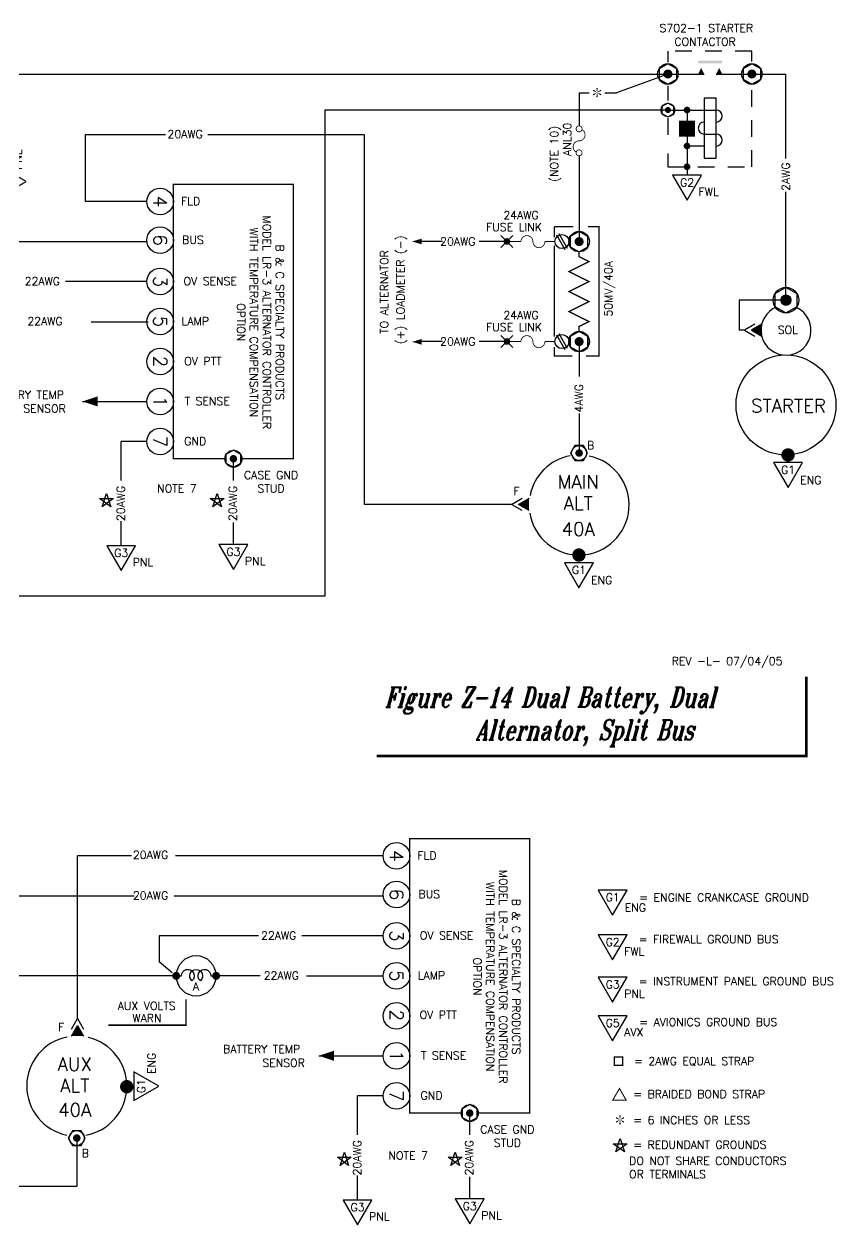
# Model space of a CAD drawing. Extents: x 1 to 15, y -1.3 to 8.4.
# Drawn here: x 8.86 to 14.95, y -0.94 to 8.07 of the extents above; entities that cross this region are included whole.
import ezdxf
from ezdxf.enums import TextEntityAlignment as Align

# ---------------------------------------------------------------- set-up
doc = ezdxf.new("R2010")
doc.units = 0
doc.header["$LTSCALE"] = 0.5
doc.header["$MEASUREMENT"] = 0
doc.linetypes.add('HIDDEN', pattern=[0.375, 0.25, -0.125])
doc.layers.get('0').update_dxf_attribs({"linetype": 'CONTINUOUS'})
doc.styles.add('ROMANT', font='ROMANT.SHX', dxfattribs={"width": 0.7, "oblique": 15})
doc.styles.get("Standard").update_dxf_attribs({"font": 'ROMANS.shx'})

# ---------------------------------------------------------------- blocks, each defined once
blk = doc.blocks.new('SPADETERM')
at = {"color": 7}
for p, q in [((0, 0), (-0.09778629398190475, 0.0564569431535098)), ((-0.09778629398190475, -0.0564569431535098), (0, 0)), ((0.06509466086077254, 0), (-0.03269163312113221, 0.0564569431535098)), ((-0.03269163312113221, -0.0564569431535098), (0.06509466086077254, 0))]:
    blk.add_line(p, q, dxfattribs=at)
blk = doc.blocks.new('SPADTERM')
at = {"color": 7, "xscale": 0.8, "yscale": 0.8, "zscale": 0.8, "rotation": 270}
blk.add_blockref('SPADETERM', (0, 0.05207572868861732), dxfattribs=at)
blk = doc.blocks.new('FUSE')
blk.add_lwpolyline([(0.1404259733037172, -0.03625724772812688, 0.01, 0.01, -729.2147678623838), (0.1406250000000036, -0.03630921887069505, 0.01, 0.01, -0.7745966692415445), (0, 0, 0.01, 0.01, 0.7745966692414826), (-0.1406250000000036, 0.03630921887069505, 0.01, 0.01, 55.55771820439573), (-0.1380376597728556, 0.03554085559310494, 0.01, 0.01, 55.55771820439573)], format="xyseb")
blk = doc.blocks.new('STAR')
at = {"color": 7}
for points in [[(-6.661338147750939e-16, 0, 0, 0.01, 0), (-0.03000000000000069, 0, 0, 0, 0)], [(-9.992007221626409e-16, 0, 0, 0.01, 0), (-0.01500000000000112, 0.02598076211353373, 0, 0, 0)], [(-5.551115123125783e-16, -8.881784197001252e-16, 0, 0.01, 0), (-0.01500000000000079, -0.02598076211353373, 0, 0, 0)], [(-6.661338147750939e-16, 8.881784197001252e-16, 0, 0.01, 0), (0.01499999999999946, 0.02598076211353373, 0, 0, 0)], [(-8.881784197001252e-16, 0, 0, 0.01, 0), (0.01499999999999924, -0.02598076211353373, 0, 0, 0)], [(-6.661338147750939e-16, 0, 0, 0.01, 0), (0.02999999999999936, 0, 0, 0, 0)]]:
    blk.add_lwpolyline(points, format="xyseb", dxfattribs=at)
for points in [[(-0.02750000000000075, 0, 0.005, 0.005, 1), (-0.03250000000000064, 0, 0.005, 0.005, 1)], [(-0.01375000000000115, 0.02381569860407229, 0.005, 0.005, 1), (-0.0162500000000011, 0.02814582562299428, 0.005, 0.005, 1)], [(0.01374999999999948, 0.02381569860407318, 0.005, 0.005, 1), (0.01624999999999943, 0.02814582562299517, 0.005, 0.005, 1)], [(0.02749999999999941, 0, 0.005, 0.005, 1), (0.03249999999999931, 0, 0.005, 0.005, 1)], [(-0.01375000000000082, -0.02381569860407318, 0.005, 0.005, 1), (-0.01625000000000076, -0.02814582562299517, 0.005, 0.005, 1)], [(0.01374999999999926, -0.02381569860407229, 0.005, 0.005, 1), (0.01624999999999921, -0.02814582562299428, 0.005, 0.005, 1)]]:
    blk.add_lwpolyline(points, format="xyseb", close=True, dxfattribs=at)
blk = doc.blocks.new('ARROWHEAD', base_point=(5.399999999999999, 17.1))
blk.add_lwpolyline([(5.399999999999999, 17.1, 0, 0.075, 0), (5.2875, 17.1, 0.075, 0.075, 0)], format="xyseb")
blk = doc.blocks.new('LAMP')
for p, q in [((0, 0), (0.03877701951980583, 0)), ((0.2612229804801958, 0), (0.3000000000000007, 0))]:
    blk.add_line(p, q)
for points in [[(-0.01499999999999968, 0, 0.03, 0.03, 1), (0.01499999999999968, 0, 0.03, 0.03, 1)], [(0.285000000000001, 0, 0.03, 0.03, 1), (0.3150000000000004, 0, 0.03, 0.03, 1)]]:
    blk.add_lwpolyline(points, format="xyseb", close=True)
blk.add_circle((0.1500000000000004, 0), 0.15)
for centre, start, end in [((0.08719172867000857, 0), 180, 49.56020690844326), ((0.1500000000000004, 0), 130.4397930915567, 49.56020690844189), ((0.212808271329993, 0), 130.4397930915589, 0)]:
    blk.add_arc(centre, 0.04841470915020239, start, end)
blk = doc.blocks.new('DOT')
at = {"color": 7}
blk.add_lwpolyline([(-0.01249999999999929, 0, 0.025, 0.025, 1), (0.01249999999999929, 0, 0.025, 0.025, 1)], format="xyseb", close=True, dxfattribs=at)
blk = doc.blocks.new('SPLICE')
for p, q in [((-0.04540863766729331, -0.04540863766729331), (0.04540863766729686, 0.04540863766729331)), ((0.04540863766729331, -0.04540863766730041), (-0.04540863766729331, 0.04540863766729331))]:
    blk.add_line(p, q)
blk.add_blockref('DOT', (0, 0))
blk = doc.blocks.new('DIODE')
blk.add_lwpolyline([(0, 0, 0.15, 0.15, 0), (0, -0.02324600182806336, 0, 0.15, 0), (0, -0.1510990118823976, 0.15, 0.15, 0)], format="xyseb")
blk = doc.blocks.new('G3')
blk.add_lwpolyline([(-0.1081406414737565, 0), (3.552713678800501e-15, -0.1873050853956357), (0.1081406414737565, 0)], close=True)
blk.add_text('G3', height=0.06).set_placement((0.0003153238489126409, -0.08411461235873219), align=Align.CENTER)
at = {"color": 7}
blk.add_text('PNL', height=0.06, dxfattribs=at).set_placement((0.08662204258197725, -0.1538676987564243))
blk = doc.blocks.new('G1')
blk.add_lwpolyline([(-0.10814064147376, 0), (0, -0.1873050853956357), (0.1081406414737529, 0)], close=True)
blk.add_text('G1', height=0.06).set_placement((0.0003153238489090882, -0.08411461235873219), align=Align.CENTER)
blk.add_text('ENG', height=0.06).set_placement((0.09115746011664072, -0.1611051348217769))
blk = doc.blocks.new('G2')
blk.add_lwpolyline([(-0.10814064147376, 0), (0, -0.1873050853956357), (0.1081406414737529, 0)], close=True)
blk.add_text('G2', height=0.06).set_placement((0.0003153238489090882, -0.08411461235873219), align=Align.CENTER)
at = {"color": 7}
blk.add_text('FWL', height=0.06, dxfattribs=at).set_placement((0.0866220425819737, -0.1538676987564243))

msp = doc.modelspace()

# ---------------------------------------------------------------- linework, layer by layer
at = {"color": 7}
for p, q in [((7.523949177140649, 7.691096162940395), (13.69392320015747, 7.691096162940395)), ((13.69392320015747, 7.691096162940395), (13.30740914452546, 7.549450821470868)), ((14.32392320015747, 7.691096162940395), (14.5798400178778, 7.691096162940395)), ((14.5798400178778, 7.057158562413397), (14.5798400178778, 7.691096162940395)), ((13.02781790648812, 7.549450821470868), (13.02781790648812, 7.301787762861691)), ((13.02781790648812, 7.549450821470868), (13.10449208580195, 7.549450821470868)), ((13.22096614005296, 7.549450821470868), (13.30740914452546, 7.549450821470868)), ((13.69392320015747, 7.421096162940392), (11.12103459439684, 7.421096162940392)), ((11.12103459439684, 7.421096162940392), (11.12103459439683, 3.775598818249653)), ((13.83759167464411, 7.421096162940122), (13.83759167464411, 6.931737375323229)), ((9.32482973408757, 7.238236802309613), (9.925517939163269, 7.238236802309613)), ((9.32482973408757, 6.734787589783137), (9.32482973408757, 7.238236802309613)), ((10.24303171221111, 7.238236802309613), (11.41525355554048, 7.238236802309613)), ((11.41525355554048, 7.238236802309613), (11.41525355554048, 4.463918978034348)), ((13.02781790648812, 7.077636125090613), (13.02781790648812, 6.414604219857194)), ((14.5798400178778, 5.994912442312418), (14.5798400178778, 6.807059965325982)), ((9.784532391486591, 6.734787589783137), (9.32482973408757, 6.734787589783137)), ((8.514629339594263, 6.434787589783133), (9.784532391486591, 6.434787589783133)), ((12.00257245829481, 6.435173797032613), (11.83032253180906, 6.435173797032613)), ((12.48624892008033, 6.435173797032613), (12.2787323823086, 6.435173797032613)), ((9.784532391486591, 6.134787589783135), (9.17582882666184, 6.134787589783135)), ((9.367261090883678, 5.832312808952066), (9.79436180121383, 5.832312808952066)), ((12.00257245829481, 5.685173797032613), (11.83032253180906, 5.685173797032613)), ((12.48624892008033, 5.685173797032613), (12.2787323823086, 5.685173797032613)), ((13.02781790648812, 5.669169123182511), (13.02781790648812, 5.423789128986696)), ((13.02781790648812, 5.14436207632299), (13.02781790648812, 4.84846044760369)), ((9.592796233676877, 4.642154481887827), (9.592796233676877, 4.93478758978314)), ((9.784532391486591, 4.93478758978314), (9.592796233676877, 4.93478758978314)), ((10.43451303740601, 4.642154481887827), (10.43451303740601, 4.805716777451094)), ((12.52177506359001, 4.463918978034348), (11.41525355554048, 4.463918978034348)), ((9.592796233676877, 4.153866396932498), (9.592796233676877, 4.337446508339886)), ((10.43451303740601, 4.161952933374421), (10.43451303740601, 4.328614371231259)), ((9.669078403036606, 1.827788672376591), (9.264863389216767, 1.827788672376591)), ((9.264863389216769, 0.607090253388388), (9.264863389216767, 1.827788672376591)), ((11.55735592441658, 1.827788672376591), (9.999634092782228, 1.827788672376591)), ((7.196553969029564, 1.527788672376587), (9.689188848203484, 1.527788672376587)), ((9.9906901748702, 1.527788672376587), (11.5578655293887, 1.527788672376587)), ((10.6222760402628, 1.227788672376589), (9.876526861058606, 1.227788672376589)), ((9.876526861058606, 1.227788672376589), (9.876526861058606, 1.032962321974835)), ((11.55735592441658, 1.227788672376589), (10.94865235959183, 1.227788672376589)), ((9.976257522824076, 0.9515429224363237), (9.876526861058606, 1.032962321974835)), ((10.00530637400679, 0.9278276479288499), (6.255264321694879, 0.9278276479288499)), ((10.63463052356639, 0.9278276479288499), (10.30530637400679, 0.9278276479288499)), ((10.98395681820121, 0.927827647928857), (11.55735593201209, 0.927827647928857)), ((11.55735592441658, 0.02778867237658655), (11.36561976660687, 0.02778867237658655)), ((11.36561976660687, -0.2648444355187189), (11.36561976660687, 0.02778867237658655)), ((12.20733657033601, -0.2648444355187189), (12.20733657033601, -0.101282139955452)), ((9.259714504929972, -0.2886429433658693), (9.259714504929972, -0.6498640497600414)), ((11.36561976660687, -0.7531325204740478), (11.36561976660687, -0.5695524090666604)), ((12.20733657033601, -0.7450459840321253), (12.20733657033601, -0.578384546175287)), ((8.312790609238993, -0.6498640497600414), (9.259714504929972, -0.6498640497600414))]:
    msp.add_line(p, q, dxfattribs=at)
for p, q in [((13.71501435881399, 7.691096162940395), (13.96652818947788, 7.691096162940395)), ((14.05652818947779, 7.691096162940395), (14.32392320015747, 7.691096162940395)), ((14.05652818947779, 7.51109616294004), (13.96652818947788, 7.51109616294004)), ((13.96652818947788, 7.51109616294004), (13.96652818947788, 7.061096162940485)), ((14.05652818947779, 7.061096162940485), (14.05652818947779, 7.51109616294004)), ((13.69452561386152, 7.421096162940122), (14.05652818947779, 7.421096162940122)), ((13.96652818947788, 7.241096162940307), (14.05652818947779, 7.241096162940307)), ((13.96652818947788, 7.151096162940396), (13.83759167464411, 7.151096162940396)), ((13.96652818947788, 7.061096162940485), (14.05652818947779, 7.061096162940485)), ((12.94037007097265, 6.382987271170981), (12.87724425510421, 6.492324391524347)), ((12.92304956289695, 6.372987271170983), (12.85992374702852, 6.482324391524349)), ((14.5798400178778, 5.994912442312418), (14.22787695952568, 5.994912442312418)), ((14.22787695952568, 5.994912442312418), (14.22787695952568, 5.769912442312637)), ((14.26814239297263, 5.769912442312637), (14.22787695952568, 5.769912442312637)), ((12.92304956289695, 5.622987271170983), (12.85992374702852, 5.732324391524349)), ((12.94037007097265, 5.632987271170981), (12.87724425510421, 5.742324391524347)), ((9.302945066995134, 5.235558217892061), (9.783230712712763, 5.235558217892061)), ((11.12103459439683, 3.775598818249653), (8.199846844901861, 3.775598818249653)), ((11.07576859992512, 0.328559300485515), (11.55605424564275, 0.328559300485515))]:
    msp.add_line(p, q)
at = {"color": 5, "linetype": 'HIDDEN'}
for points in [[(13.69392320015747, 7.861849386290968), (13.69392320015747, 7.780608859393984)], [(14.32392320015747, 7.783861083503622), (14.32392320015747, 7.861849386290968), (13.69405482586524, 7.861849386290968)], [(13.69240370591939, 7.603362645418548), (13.69240370591939, 7.49324929780107)], [(13.69392320015747, 7.094346240973392), (13.69392320015747, 6.995529822924579), (14.32392320015747, 6.995529822924579), (14.32392320015747, 7.600110421308903)], [(13.69240370591939, 7.358800400691576), (13.69240370591939, 7.205867390942997)]]:
    msp.add_lwpolyline(points, dxfattribs=at)
at = {"color": 7}
for points in [[(13.76049000379343, 7.729528524938713), (13.69392320015747, 7.767960886937024), (13.62735639652151, 7.729528524938713), (13.62735639652151, 7.652663800942078), (13.69392320015747, 7.61423143894376), (13.76049000379343, 7.652663800942078)], [(14.39049000379344, 7.729528524938713), (14.32392320015747, 7.767960886937024), (14.25735639652151, 7.729528524938713), (14.25735639652151, 7.652663800942078), (14.32392320015747, 7.61423143894376), (14.39049000379344, 7.652663800942078)], [(13.73830106924811, 7.446717737605935), (13.69392320015747, 7.472339312271485), (13.64954533106683, 7.446717737605935), (13.64954533106683, 7.395474588274849), (13.69392320015747, 7.369853013609307), (13.73830106924811, 7.395474588274849)], [(12.96125110285216, 6.395819000804407), (13.02781790648812, 6.357386638806089), (13.09438471012408, 6.395819000804407), (13.09438471012408, 6.472683724801042), (13.02781790648812, 6.51111608679936), (12.96125110285216, 6.472683724801042)], [(14.66304852242276, 6.042952894810312), (14.57984001787779, 6.090993347308205), (14.49663151333285, 6.042952894810312), (14.49663151333285, 5.946871989814517), (14.57984001787779, 5.898831537316624), (14.66304852242276, 5.946871989814517)], [(12.96125110285216, 5.645819000804407), (13.02781790648812, 5.607386638806089), (13.09438471012408, 5.645819000804407), (13.09438471012408, 5.722683724801042), (13.02781790648812, 5.76111608679936), (12.96125110285216, 5.722683724801042)], [(10.48998537376931, 4.837743745783028), (10.43451303740601, 4.869770714114962), (10.37904070104271, 4.837743745783028), (10.37904070104271, 4.773689809119167), (10.43451303740601, 4.741662840787233), (10.48998537376931, 4.773689809119167)], [(12.99579093815619, 4.903932783966992), (12.96376396982425, 4.848460447603697), (12.99579093815619, 4.792988111240389), (13.05984487482005, 4.792988111240389), (13.09187184315198, 4.848460447603697), (13.05984487482005, 4.903932783966992)], [(12.26280890669931, -0.06925517162351813), (12.20733657033601, -0.03722820329159138), (12.15186423397271, -0.06925517162351813), (12.15186423397271, -0.1333091082873787), (12.20733657033601, -0.1653360766193126), (12.26280890669931, -0.1333091082873787)], [(9.291741473261899, -0.3441152797291727), (9.323768441593833, -0.288642943365871), (9.291741473261899, -0.2331706070025694), (9.227687536598038, -0.2331706070025694), (9.195660568266112, -0.288642943365871), (9.227687536598038, -0.3441152797291727)]]:
    msp.add_lwpolyline(points, close=True, dxfattribs=at)
for points in [[(13.67704820015749, 7.691096162940395, 0.03374999999996624, 0.03374999999996624, 1), (13.71079820015745, 7.691096162940395, 0.03374999999996624, 0.03374999999996624, 1)], [(14.30704820015749, 7.691096162940395, 0.03374999999996624, 0.03374999999996624, 1), (14.34079820015746, 7.691096162940395, 0.03374999999996624, 0.03374999999996624, 1)], [(13.68267320015749, 7.421096162940392, 0.0224999999999775, 0.0224999999999775, 1), (13.70517320015746, 7.421096162940392, 0.0224999999999775, 0.0224999999999775, 1)], [(13.0446929064881, 6.434251362802724, 0.03374999999996624, 0.03374999999996624, 1), (13.01094290648814, 6.434251362802724, 0.03374999999996624, 0.03374999999996624, 1)], [(14.55874626787782, 5.994912442312418, 0.04218749999995781, 0.04218749999995781, 1), (14.60093376787778, 5.994912442312418, 0.04218749999995781, 0.04218749999995781, 1)], [(13.0446929064881, 5.684251362802724, 0.03374999999996624, 0.03374999999996624, 1), (13.01094290648814, 5.684251362802724, 0.03374999999996624, 0.03374999999996624, 1)], [(13.02781790648812, 4.834397947603703, 0.02812499999997187, 0.02812499999997187, 1), (13.02781790648812, 4.862522947603678, 0.02812499999997187, 0.02812499999997187, 1)], [(10.42045053740602, 4.805716777451094, 0.02812499999997187, 0.02812499999997187, 1), (10.448575537406, 4.805716777451094, 0.02812499999997187, 0.02812499999997187, 1)], [(10.07932168623578, 0.7528423512472733, 0, 0, 0), (9.49681296641185, 0.7528423512472733, 0, 0, 0), (9.49681296641185, 0.5579770104822961, 0.01125, 0.01125, 0), (10.07932168623578, 0.5579770104822961, 0.01125, 0.01125, 0)], [(12.19327407033602, -0.101282139955452, 0.02812499999997187, 0.02812499999997187, 1), (12.221399070336, -0.101282139955452, 0.02812499999997187, 0.02812499999997187, 1)], [(9.259714504929972, -0.2745804433658838, 0.02812499999997187, 0.02812499999997187, 1), (9.259714504929972, -0.3027054433658547, 0.02812499999997187, 0.02812499999997187, 1)]]:
    msp.add_lwpolyline(points, format="xyseb", close=True)
for points in [[(10.29123127922565, 6.863858402115175, 0.01, 0.01, 0), (9.984514837406463, 6.863858402115175, 0.01, 0.01, 0), (9.984514837406463, 4.805716777451094, 0.01, 0.01, 0), (10.37045910074215, 4.805716777451094, 0.01, 0.01, 0)], [(10.49856697406987, 4.805716777451094, 0.01, 0.01, 0), (10.88451123740557, 4.805716777451094, 0.01, 0.01, 0), (10.88451123740557, 6.863858402115175, 0.01, 0.01, 0), (10.22458095424264, 6.863858402115175, 0.01, 0.01, 0)], [(11.77525644680545, 6.435173797032613, 0, 0.042, 0), (11.8461570561226, 6.435173797032613, 0.042, 0.042, 0)], [(11.77525644680545, 5.682546133776258, 0, 0.042, 0), (11.8461570561226, 5.682546133776258, 0.042, 0.042, 0)], [(11.50982384945009, 2.57757499024464, 0.02, 0.02, 0), (14.73167670638755, 2.57757499024464, 0.02, 0.02, 0), (14.73167670638755, 3.172192484550667, 0, 0, 0), (11.51796752151485, 3.172192484550667, 0, 0, 0), (11.51796752151485, 2.593850573559263, 0, 0, 0)], [(12.06405481215564, 1.956859484708629, 0.01, 0.01, 0), (11.75733837033645, 1.956859484708629, 0.01, 0.01, 0), (11.75733837033645, -0.101282139955452, 0.01, 0.01, 0), (12.14328263367215, -0.101282139955452, 0.01, 0.01, 0)], [(12.27139050699986, -0.101282139955452, 0.01, 0.01, 0), (12.65733477033556, -0.101282139955452, 0.01, 0.01, 0), (12.65733477033556, 1.956859484708629, 0.01, 0.01, 0), (11.99740448717263, 1.956859484708629, 0.01, 0.01, 0)]]:
    msp.add_lwpolyline(points, format="xyseb", dxfattribs=at)
for points in [[(12.98571065216833, 6.54594280999815, 0.01, 0.01, 0), (12.84150365869523, 6.54594280999815, 0.01, 0.01, 0)], [(12.84150365869523, 6.54594280999815, 0.01, 0.01, 0), (12.84150365869523, 6.465299561337579, 0.01, 0.01, 0)], [(13.08048380107762, 5.57587869733384, 0.01, 0.01, 0), (13.17618027179371, 5.57587869733384, 0.01, 0.01, 0), (13.17618027179371, 6.54594280999815, 0.01, 0.01, 0), (13.09469977341401, 6.54594280999815, 0.01, 0.01, 0)], [(12.48198966788396, 6.435173797032613, 0.006, 0.006, 0), (12.59131113636197, 6.435173797032613, 0.006, 0.006, -0.9880100830911223), (12.68129804255029, 6.434088314831005, 0.006, 0.006, 1.012135419606843), (12.77128494873857, 6.435173797032613, 0.006, 0.006, 0), (12.84400522057378, 6.435173797032613, 0.006, 0.006, 0)], [(12.84150365869523, 6.403337936067258, 0.01, 0.01, 0), (12.84150365869523, 5.721202540701425, 0.01, 0.01, 0)], [(13.02781790648812, 5.759251362802727, 0.01, 0.01, 0), (13.02781790648812, 5.796751362802722, 0.01, 0.01, 0), (13.10281790648812, 5.834251362802723, 0.01, 0.01, 0), (12.95281790648812, 5.909251362802726, 0.01, 0.01, 0), (13.10281790648812, 5.984251362802722, 0.01, 0.01, 0), (12.95281790648812, 6.059251362802724, 0.01, 0.01, 0), (13.10281790648812, 6.134251362802727, 0.01, 0.01, 0), (12.95281790648812, 6.209251362802723, 0.01, 0.01, 0), (13.10281790648812, 6.284251362802726, 0.01, 0.01, 0), (13.02781790648812, 6.321751362802727, 0.01, 0.01, 0), (13.02781790648812, 6.359251362802722, 0.01, 0.01, 0)], [(12.48198966788396, 5.685173797032613, 0.006, 0.006, 0), (12.59131113636197, 5.685173797032613, 0.006, 0.006, -0.9880100830911223), (12.68129804255029, 5.684088314831005, 0.006, 0.006, 1.012135419606843), (12.77128494873857, 5.685173797032613, 0.006, 0.006, 0), (12.84400522057378, 5.685173797032613, 0.006, 0.006, 0)], [(12.84150365869523, 5.643081488242677, 0.01, 0.01, 0), (12.84150365869523, 5.57587869733384, 0.01, 0.01, 0), (12.97623333727741, 5.57587869733384, 0.01, 0.01, 0)]]:
    msp.add_lwpolyline(points, format="xyseb")
for points in [[(9.483111991214967, 4.545585605545741), (9.515494792726654, 4.445921590445623), (9.430715517718125, 4.507517339232779), (9.535508464711816, 4.507517339232779), (9.450729189703294, 4.44592159044562), (9.483111991214967, 4.545585605545741)], [(10.31380386462495, 4.545585605545741), (10.34618666613664, 4.445921590445623), (10.26140739112811, 4.507517339232779), (10.3662003381218, 4.507517339232779), (10.28142106311327, 4.44592159044562), (10.31380386462495, 4.545585605545741)], [(13.3360381911173, -0.2927212636451575), (13.36842099262899, -0.3923852787452748), (13.28364171762046, -0.3307895299581194), (13.38843466461415, -0.3307895299581194), (13.30365538960562, -0.3923852787452784), (13.3360381911173, -0.2927212636451575)], [(11.26682219701434, -0.3939820292913518), (11.29920499852602, -0.4936460443914692), (11.21442572351749, -0.4320502956043137), (11.31921867051119, -0.4320502956043137), (11.23443939550266, -0.4936460443914727), (11.26682219701434, -0.3939820292913518)], [(12.09751407042432, -0.3939820292913518), (12.129896871936, -0.4936460443914692), (12.04511759692747, -0.4320502956043137), (12.14991054392116, -0.4320502956043137), (12.06513126891264, -0.4936460443914727), (12.09751407042432, -0.3939820292913518)]]:
    msp.add_lwpolyline(points, dxfattribs=at)
msp.add_lwpolyline([(13.17119729340478, 0.6282663136466269), (13.27933793487854, 0.4409612282509912), (13.3874785763523, 0.6282663136466269)], close=True)
for points in [[(13.3548838067234, 0.318892219898931, 0.01, 0.01, 0), (13.29176999581991, 0.318892219898931, 0.01, 0.01, 0), (13.29176999581991, 0.2557784089954325, 0.01, 0.01, 0), (13.3548838067234, 0.2557784089954325, 0.01, 0.01, 0)], [(13.38088461916158, -0.003914355964047544, 0.008, 0.008, 0), (13.33072668152574, 0.08296174042410875, 0.008, 0.008, 0), (13.28056874388989, -0.003914355964047544, 0.008, 0.008, 0)]]:
    msp.add_lwpolyline(points, format="xyseb", close=True, dxfattribs=at)
for centre, radius in [((13.69392320015747, 7.691096162940395), 0.07686472399663248), ((14.32392320015747, 7.691096162940395), 0.07686472399663248), ((13.69392320015747, 7.421096162940392), 0.05124314933108796), ((13.02781790648812, 6.434251362802724), 0.07686472399663248), ((14.57984001787779, 5.994912442312418), 0.09608090499579061), ((14.5798400178778, 5.994912442312418), 0.03749999999996215), ((13.02781790648812, 5.684251362802724), 0.07686472399663248), ((14.5798400178778, 5.2089606632221), 0.374999999999625), ((10.43451303740601, 4.805716777451094), 0.06405393666385996), ((13.02781790648812, 4.848460447603697), 0.05624999999994455), ((12.20733657033601, -0.101282139955452), 0.06405393666385996), ((9.259714504929972, -0.288642943365871), 0.05624999999994455)]:
    msp.add_circle(centre, radius, dxfattribs=at)
for centre, radius in [((9.884532391486593, 6.734787589783137), 0.1), ((9.884532391486593, 6.444870312490592), 0.1), ((12.8992257284855, 6.434251362802724), 0.05251966598422797), ((9.884532391486593, 6.134787589783135), 0.1), ((9.884532391486593, 5.834787589783138), 0.1), ((12.8992257284855, 5.684251362802724), 0.05251966598422797), ((13.02781790648812, 5.684251362802724), 0.07499999999999973), ((9.884532391486593, 5.534787589783141), 0.1), ((9.884532391486593, 5.234787589783137), 0.1), ((9.884532391486593, 4.93478758978314), 0.1), ((11.65735592441658, 1.827788672376591), 0.1), ((11.65735592441658, 1.537871395084045), 0.1), ((11.65735592441658, 1.227788672376589), 0.1), ((11.65735592441658, 0.9277886723765922), 0.1), ((11.65735592441658, 0.6277886723765951), 0.1), ((11.65735592441658, 0.3277886723765908), 0.1), ((11.65735592441658, 0.02778867237658655), 0.1)]:
    msp.add_circle(centre, radius)
for centre, radius, start, end in [((14.05652818947779, 7.37609616294017), 0.04499999999995458, 270, 90), ((13.96652818947788, 7.286096162940259), 0.04499999999995511, 90, 270), ((14.05652818947779, 7.196096162940348), 0.04499999999995458, 270, 90)]:
    msp.add_arc(centre, radius, start, end)
for centre, radius, start, end in [((14.5798400178778, 5.769912442312637), 0.1874999999998125, 114.8711614151923, 181.7134546468403), ((14.5798400178778, 5.769912442312637), 0.1874999999998125, 181.7134546468403, 65.12883858481139), ((13.02781790648812, 4.458770093747544), 0.374999999999625, 189.5288726264197, 78.47662340073995), ((13.02781790648812, 4.458770093747544), 0.374999999999625, 100.3237550180997, 169.023206229721), ((9.259714504929972, 0.101047410490275), 0.374999999999625, 101.1394681666804, 258.47662340074), ((9.259714504929972, 0.101047410490275), 0.374999999999625, 280.3237550180996, 76.9920959076587)]:
    msp.add_arc(centre, radius, start, end, dxfattribs=at)
for points in [[(13.96652818947788, 7.691096162940395), (13.9440281894779, 7.736096162940354), (13.92152818947792, 7.691096162940395)], [(14.05652818947779, 7.691096162940395), (14.07902818947777, 7.736096162940354), (14.10152818947775, 7.691096162940395)], [(14.32021812166124, 5.769912442312637), (14.39844715684677, 5.815077996835448), (14.39844715684677, 5.724746887789833)]]:
    msp.add_solid(points)
for points in [[(12.57385079227863, 4.463918978034348), (12.65207982746415, 4.418753423511545), (12.65207982746415, 4.509084532557152)], [(9.264863389216769, 0.5550145246997653), (9.219697834693966, 0.4767854895142429), (9.31002894373958, 0.4767854895142429)]]:
    msp.add_solid(points, dxfattribs=at)
msp.add_trace([(13.92152818947792, 7.790096162940293), (13.92152818947792, 7.772096162940313), (14.10152818947775, 7.790096162940293), (14.10152818947775, 7.772096162940313)])

# ---------------------------------------------------------------- block references
at = {"color": 7, "rotation": 90}
for name, p in [('STAR', (13.16272911292746, 7.551993579795525)), ('G3', (8.692659345018633, 6.884787589783135)), ('G1', (9.688582082339728, 0.1004249947782061)), ('STAR', (13.33468155410489, -0.1521633563776614))]:
    msp.add_blockref(name, p, dxfattribs=at)
at = {"color": 7}
for name, p, xscale, yscale, zscale in [('DIODE', (13.83759167464411, 7.341158887685902), 0.8, 0.8, 0.8), ('DOT', (14.59506775430868, 4.834269969391961), 2, 2, 2), ('DOT', (13.02661768668029, 4.083791906979535), 2, 2, 2)]:
    msp.add_blockref(name, p, dxfattribs=dict(at, xscale=xscale, yscale=yscale, zscale=zscale))
for name, p in [('DOT', (13.83759167464411, 7.421096162940122)), ('DOT', (13.83759167464411, 7.151096162940396)), ('DOT', (13.83759167464411, 6.995529822924579)), ('G2', (13.83759167464411, 6.931737375323229)), ('SPLICE', (12.48624892008033, 6.435173797032613)), ('SPLICE', (12.48624892008033, 5.685173797032613)), ('G1', (14.59506742364682, 4.776646381704658)), ('G3', (9.592796233676877, 4.153866396932498)), ('G3', (10.43451303740601, 4.161952933374421)), ('G1', (13.02661735601842, 4.026168319292232)), ('G1', (13.27933793487854, 1.571197823265396)), ('G2', (13.27933793487854, 1.235183318949777)), ('G3', (13.27933793487854, 0.9177588112372588)), ('G3', (11.36561976660687, -0.7531325204740478)), ('G3', (12.20733657033601, -0.7450459840321253))]:
    msp.add_blockref(name, p, dxfattribs=at)
for name, p, xscale, yscale, zscale, rotation in [('FUSE', (13.02774826099088, 7.189745881058428), 0.6, 0.6, 0.6, 270), ('DOT', (9.634688810143956, 0.09665760081230908), 2, 2, 2, 180)]:
    msp.add_blockref(name, p, dxfattribs=dict(at, xscale=xscale, yscale=yscale, zscale=zscale, rotation=rotation))
at = {"rotation": 270}
msp.add_blockref('SPADTERM', (14.26814239297263, 5.769912442312637), dxfattribs=at)
at = {"xscale": -1}
for p in [(9.302945066995134, 5.235558217892061), (11.07576859992512, 0.328559300485515)]:
    msp.add_blockref('ARROWHEAD', p, dxfattribs=at)
at = {"color": 7, "xscale": -1}
for name, p, rotation in [('SPADTERM', (12.52177506359001, 4.463918978034348), 270), ('LAMP', (10.00530637400679, 0.9278276479288499), 180), ('SPADTERM', (9.264863389216769, 0.6070902533883862), 180)]:
    msp.add_blockref(name, p, dxfattribs=dict(at, rotation=rotation))

# ---------------------------------------------------------------- texts
for s, height, p in [('S702-1 STARTER', 0.05999999999994, (13.63109620091593, 8.0059498883733)), ('CONTACTOR', 0.05999999999994, (13.74263230297897, 7.903092745516267)), ('20AWG', 0.05999961599994003, (9.940113824158088, 7.210714653019798)), ('24AWG', 0.05999999999994, (12.45954996000934, 6.602540301932976)), ('FUSE LINK', 0.05999999999994, (12.32996335314508, 6.513063416389738)), ('20AWG', 0.05999999999994, (11.98536282567164, 6.405105242086702)), ('22AWG', 0.05999961599994003, (8.869172882005072, 6.10726544049332)), ('22AWG', 0.05999961599994003, (8.888786171415932, 5.80730441604558)), ('24AWG', 0.05999999999994, (12.45954996000934, 5.852540301932976)), ('FUSE LINK', 0.05999999999994, (12.32996335314508, 5.763063416389738)), ('20AWG', 0.05999999999994, (11.98536282567164, 5.655105242086702)), ('BATTERY TEMP', 0.06, (8.584727379997139, 5.255705627371254)), ('SENSOR', 0.06, (8.858254764757723, 5.15206163435897)), ('20AWG', 0.05999961599994003, (9.680665118318435, 1.804986030987936)), ('20AWG', 0.05999961599994003, (9.680665118318435, 1.500266523086771)), ('22AWG', 0.05999961599994003, (10.64199641493506, 1.200266523086774)), ('22AWG', 0.05999961599994003, (10.66160970434592, 0.9003054986390415)), ('BATTERY TEMP', 0.06, (10.35755091292713, 0.3487067099647012)), ('SENSOR', 0.06, (10.65167565408865, 0.2450627169524315))]:
    msp.add_text(s, height=height).set_placement(p)
for s, p in [('ANL30', (12.96936043428479, 7.07610598975365)), ('(NOTE 10)', (12.8711969403981, 6.882530599808229)), ('2AWG', (14.607543267051, 6.814678041517791)), ('4AWG', (13.05632732945813, 5.152380074629859)), ('20AWG', (9.619994198928145, 4.338177000409074)), ('20AWG', (10.45976054857348, 4.338177000409074)), ('20AWG', (11.39281773185814, -0.5688219169974724)), ('20AWG', (12.23258408150347, -0.5688219169974724))]:
    msp.add_text(s, height=0.05999999999994, rotation=90).set_placement(p)
for s, height, p in [('4', 0.1, (9.836395991150068, 6.734787589783137)), ('MODEL LR-3 ALTERNATOR CONTROLLER', 0.06, (10.65610179758704, 5.829174283662992)), ('WITH TEMPERATURE COMPENSATION', 0.06, (10.55895894044418, 5.829174283662992)), ('6', 0.1, (9.836395991150068, 6.444870312490592)), ('B & C SPECIALTY PRODUCTS', 0.06, (10.7532446547299, 5.829174283662992)), ('3', 0.1, (9.836395991150068, 6.134787589783135)), ('OPTION', 0.06, (10.46181608330133, 5.829174283662992)), ('5', 0.1, (9.836395991150068, 5.834787589783138)), ('2', 0.1, (9.836395991150068, 5.534787589783141)), ('1', 0.1, (9.836395991150068, 5.234787589783137)), ('7', 0.1, (9.836395991150068, 4.93478758978314)), ('4', 0.1, (11.60921952408006, 1.827788672376591)), ('MODEL LR-3 ALTERNATOR CONTROLLER', 0.06, (12.42892533051703, 0.9221753662564458)), ('WITH TEMPERATURE COMPENSATION', 0.06, (12.33178247337417, 0.9221753662564458)), ('6', 0.1, (11.60921952408006, 1.537871395084045)), ('B & C SPECIALTY PRODUCTS', 0.06, (12.52606818765989, 0.9221753662564458)), ('3', 0.1, (11.60921952408006, 1.227788672376589)), ('OPTION', 0.06, (12.23463961623132, 0.9221753662564458)), ('5', 0.1, (11.60921952408006, 0.9277886723765922)), ('2', 0.1, (11.60921952408006, 0.6322245468608587)), ('1', 0.1, (11.60921952408006, 0.3277886723765908)), ('7', 0.1, (11.60921952408006, 0.02778867237658655))]:
    msp.add_text(s, height=height, rotation=270).set_placement(p, align=Align.CENTER)
for s, height, p in [('FLD', 0.05999961599994003, (10.11427840410671, 6.707569429459118)), ('BUS', 0.05999961599994003, (10.13119307611738, 6.417652152166573)), ('OV SENSE', 0.05999961599994003, (10.26087222819918, 6.107569429459117)), ('LAMP', 0.05999961599994003, (10.14893086833842, 5.807569429459113)), ('SOL', 0.06, (14.59361416166519, 5.742094136258507)), ('OV PTT', 0.05999961599994003, (10.20612461315439, 5.507569429459123)), ('T SENSE', 0.05999961599994003, (10.23831933218496, 5.207569429459111)), ('GND', 0.05999961599994003, (10.14810774812805, 4.907569429459114)), ('CASE GND', 0.06, (10.71696699217698, 4.653245333349203)), ('NOTE 7', 0.06, (10.01030579181065, 4.552588630450648)), ('STUD', 0.06, (10.71696699217698, 4.552588630450648)), ('FLD', 0.05999961599994003, (11.8871019370367, 1.800570512052572)), ('BUS', 0.05999961599994003, (11.90401660904737, 1.510653234760027)), ('OV SENSE', 0.05999961599994003, (12.03369576112918, 1.200570512052571)), ('LAMP', 0.05999961599994003, (11.91995072036177, 0.9005705120525738)), ('OV PTT', 0.05999961599994003, (11.97167529709006, 0.6050063865368331)), ('G5', 0.06, (13.27965325872745, 0.5441517012878947)), ('T SENSE', 0.05999961599994003, (12.01114286511495, 0.3005705120525652)), ('GND', 0.05999961599994003, (11.92093128105804, 0.000570512052568084)), ('CASE GND', 0.06, (12.48979052510697, -0.2537535840573435)), ('STUD', 0.06, (12.48979052510697, -0.3544102869558978)), ('NOTE 7', 0.06, (11.74525463684581, -0.4499288582267473))]:
    msp.add_text(s, height=height).set_placement(p, align=Align.CENTER)
at = {"color": 7}
for s, p in [('(+) LOADMETER (-)', (11.71745645122787, 6.07198727567926)), ('TO ALTERNATOR', (11.59643188169079, 6.056077643058148)), ('50MV/40A', (13.27729944039974, 6.079942072614431))]:
    msp.add_text(s, height=0.06, rotation=90, dxfattribs=at).set_placement(p, align=Align.CENTER)
for s, height, p in [('STARTER', 0.1, (14.59861774473105, 5.153402455661165)), ('MAIN', 0.1, (13.02080969158835, 4.582343554462467)), ('F', 0.06, (12.55762295124054, 4.532989966354462)), ('ALT', 0.1, (13.02080969158835, 4.42169573410647)), ('40A', 0.1, (13.02080969158835, 4.228918349679267)), ('A', 0.06, (10.15378964511983, 0.8167696531299986)), ('AUX VOLTS', 0.05999999999994002, (9.784314914427489, 0.6728853841410247)), ('WARN', 0.05999999999994002, (9.786454695913418, 0.5808133937159914)), ('F', 0.06, (9.143088481908602, 0.5140848424450004)), ('AUX', 0.1, (9.244257219215084, 0.2160898090151866)), ('ALT', 0.1, (9.244257219215084, 0.05544198865918926)), ('40A', 0.1, (9.244257219215084, -0.1266255410776163))]:
    msp.add_text(s, height=height, dxfattribs=at).set_placement(p, align=Align.CENTER)
for s, p in [('B', (13.08735305089681, 4.87701257268648)), ('REV -L- 07/04/05', (13.72254663132601, 3.258610923852657)), ('= ENGINE CRANKCASE GROUND', (13.47876143423204, 1.484917907287782)), ('= FIREWALL GROUND BUS', (13.47463970575634, 1.172263233982752)), ('= INSTRUMENT PANEL GROUND BUS', (13.47463970575634, 0.857209488429235)), ('= AVIONICS GROUND BUS', (13.47876143423204, 0.5514749709564466)), ('AVX', (13.36595997746052, 0.4743986148902026)), ('= 2AWG EQUAL STRAP', (13.43975698527225, 0.2586914806458793)), ('= BRAIDED BOND STRAP', (13.43325624377895, 0.01145208882806692)), ('= 6 INCHES OR LESS', (13.43325624377895, -0.1838773284486717)), ('= REDUNDANT GROUNDS', (13.43325624377895, -0.369189852531731)), ('B', (9.297074156486046, -0.4320854023847316)), ('DO NOT SHARE CONDUCTORS', (13.4032312363063, -0.4893925708558786)), ('OR TERMINALS', (13.4032312363063, -0.5895615027926677))]:
    msp.add_text(s, height=0.06, dxfattribs=at).set_placement(p)
at = {"color": 7, "style": 'ROMANT', "oblique": 15, "width": 0.7}
for s, p in [('Figure Z-14 Dual Battery, Dual', (11.56883265449647, 2.942477883096458)), ('Alternator, Split Bus', (12.25095014251545, 2.697785269680014))]:
    msp.add_text(s, height=0.15, dxfattribs=at).set_placement(p)

doc.saveas('drawing.dxf')
